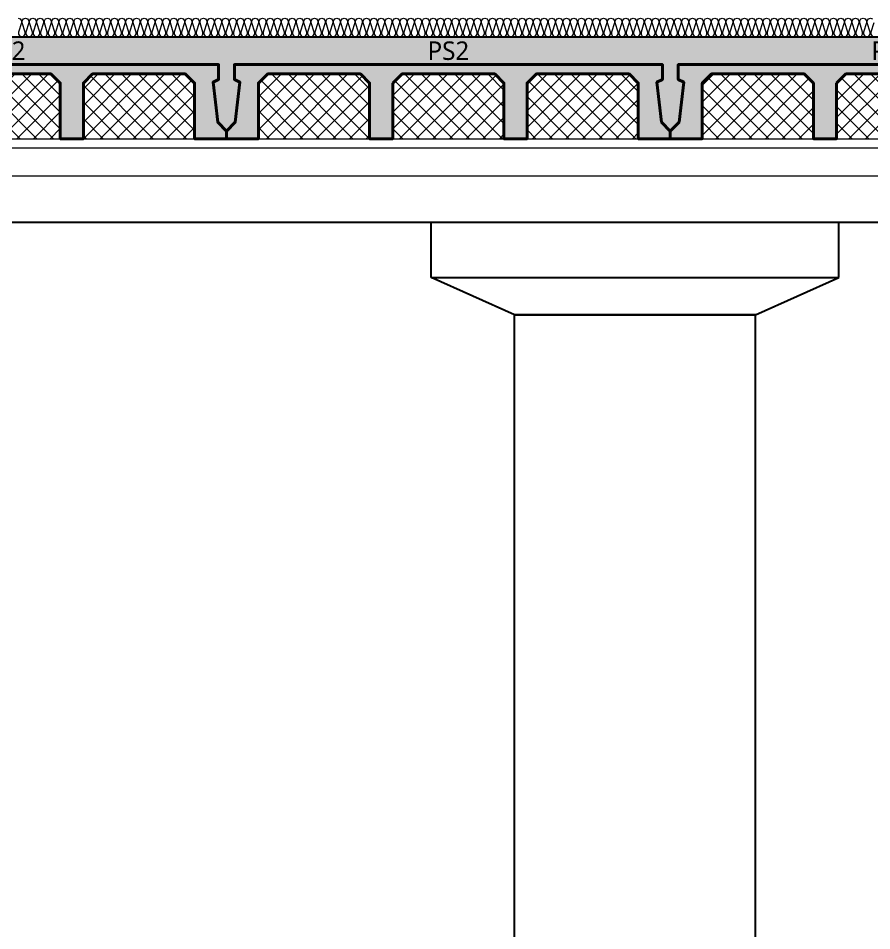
# Model space of a CAD drawing. Header units: millimetres. Extents: x 0 to 420000, y 0 to 297000.
# Drawn here: x 141684 to 146290, y 39375 to 44300 of the extents above; entities that cross this region are included whole.
import ezdxf
from ezdxf.enums import TextEntityAlignment as Align

# ---------------------------------------------------------------- set-up
doc = ezdxf.new("R2010")
doc.units = ezdxf.units.MM
doc.linetypes.add('0731_main_plan$0$form_$0$y-Landschaft$0$_$1$20120914_Verkehrsflächen_Grün$0$20120628_xref - Gammel$1$3_H-GL_F1_U3 - Default$0${ Offset Lines }', pattern=[0])
doc.linetypes.add('CEN', pattern=[62, 60, -1, 0, -1])
for name, color, linetype, lineweight in [('A-AXIS-LINE', 1, 'CEN', 15), ('A-CONC-LIN1', 2, 'Continuous', 40), ('A-CONC-LIN2', 7, 'Continuous', 25), ('A-ELEV-LIN2', 7, 'Continuous', 25), ('A-XXXX-INSL1', 15, 'Continuous', 18), ('A-XXXX-INSL2', 8, 'Continuous', 18)]:
    doc.layers.add(name, color=color, linetype=linetype, lineweight=lineweight)
doc.layers.add('A-CONC-SOLD', color=253, linetype='CEN')
doc.layers.add('A-XXXX-NPLT', color=144, linetype='Continuous', lineweight=15, plot=False)
doc.styles.add('맑은고딕', font='')
doc.styles.get('맑은고딕').set_extended_font_data('Malgun Gothic')

# ---------------------------------------------------------------- blocks, each defined once
blk = doc.blocks.new('axis(211208)')
at = {"layer": 'A-AXIS-LINE', "ltscale": 1000}
blk.add_line((4631788.1, -422118.7), (4955413.1, -422118.7), dxfattribs=at)
blk = doc.blocks.new('PS2')
at = {"layer": 'A-CONC-SOLD'}
h = blk.add_hatch(color=256, dxfattribs=at)
h.dxf.hatch_style = 1
h.paths.add_polyline_path([(1197.5, 0), (-1197.5, 0), (-1197.5, -510), (-1150.5, -460), (-1125, -245), (-1155, -230), (-1155, -150), (1155, -150), (1155, -230), (1125, -245), (1150.5, -460), (1197.5, -510)])
h = blk.add_hatch(color=256, dxfattribs=at)
h.dxf.hatch_style = 1
h.paths.add_polyline_path([(-1150.5, -460), (-1197.5, -510), (-1197.5, -550), (-1025, -550), (-1025, -510), (-1025, -250), (-975, -200), (-475, -200), (-425, -250), (-425, -510), (-425, -550), (-300, -550), (-300, -510), (-300, -250), (-250, -200), (250, -200), (300, -250), (300, -510), (300, -550), (425, -550), (425, -510), (425, -250), (475, -200), (975, -200), (1025, -250), (1025, -510), (1025, -550), (1197.5, -550), (1197.5, -510), (1150.5, -460), (1125, -245), (1155, -230), (1155, -150), (-1155, -150), (-1155, -230), (-1125, -245)])
at = {"layer": 'A-XXXX-INSL2'}
h = blk.add_hatch(dxfattribs=at)
h.set_pattern_fill('ANSI37', color=256, scale=20)
h.set_pattern_definition([(45, (-289951.5, -41968), (-44.90128, 44.90128), []), (135, (-289951.5, -41968), (-44.90128, -44.90128), [])])
h.paths.add_polyline_path([(-975, -200), (-1025, -250), (-1025, -510), (-1025, -550), (-425, -550), (-425, -510), (-425, -250), (-475, -200)])
h.paths.add_polyline_path([(-250, -200), (-300, -250), (-300, -510), (-300, -550), (300, -550), (300, -510), (300, -250), (250, -200)])
h.paths.add_polyline_path([(425, -510), (425, -550), (1025, -550), (1025, -510), (1025, -250), (975, -200), (475, -200), (425, -250)])
at = {"layer": 'A-CONC-LIN1', "color": 2, "linetype": '0731_main_plan$0$form_$0$y-Landschaft$0$_$1$20120914_Verkehrsflächen_Grün$0$20120628_xref - Gammel$1$3_H-GL_F1_U3 - Default$0${ Offset Lines }'}
blk.add_lwpolyline([(-300, -250), (-300, -510), (-300, -510), (-300, -550), (-425, -550), (-425, -510), (-425, -510), (-425, -250), (-475, -200), (-975, -200), (-1025, -250), (-1025, -510), (-1025, -510), (-1025, -550), (-1197.5, -550), (-1197.5, -510), (-1150.5, -460), (-1125, -245), (-1155, -230), (-1155, -150), (1155, -150), (1155, -230), (1125, -245), (1150.5, -460), (1197.5, -510), (1197.5, -550), (1025, -550), (1025, -510), (1025, -510), (1025, -250), (975, -200), (475, -200), (425, -250), (425, -510), (425, -510), (425, -550), (300, -550), (300, -510), (300, -510), (300, -250), (250, -200), (-250, -200)], close=True, dxfattribs=at)
at = {"layer": 'A-CONC-LIN2'}
blk.add_line((-1197.5, 0), (1197.5, 0), dxfattribs=at)
at = {"layer": 'A-XXXX-NPLT'}
for p, q in [((-1025, -550), (-425, -550)), ((-300, -550), (300, -550)), ((425, -550), (1025, -550))]:
    blk.add_line(p, q, dxfattribs=at)
at = {"layer": 'A-XXXX-NPLT', "style": '맑은고딕'}
blk.add_text('PS2', height=100, dxfattribs=at).set_placement((0, -75), align=Align.MIDDLE)
blk = doc.blocks.new('냉동층(220321)')
at = {"layer": 'A-ELEV-LIN2'}
for p, q in [((4683400.3, -402368.7), (4737823.8, -402368.7)), ((4714223.8, -402668.7), (4714223.8, -402368.7)), ((4716423.8, -402668.7), (4716423.8, -402368.7)), ((4714673.8, -402868.7), (4714223.8, -402668.7)), ((4714223.8, -402668.7), (4716423.8, -402668.7)), ((4715973.8, -402868.7), (4716423.8, -402668.7)), ((4714673.8, -411118.7), (4714673.8, -402868.7)), ((4715973.8, -402868.7), (4714673.8, -402868.7)), ((4714673.8, -402868.7), (4715973.8, -402868.7)), ((4715973.8, -411118.7), (4715973.8, -402868.7))]:
    blk.add_line(p, q, dxfattribs=at)
at = {"layer": 'A-XXXX-INSL1'}
blk.add_lwpolyline([(4685273.8, -401968.7), (4725973.8, -401968.7), (4725973.8, -402418.7), (4726673.8, -402418.7), (4726673.8, -401968.7), (4734973.8, -401968.7)], dxfattribs=at)
at = {"layer": 'A-XXXX-INSL2'}
for points in [[(4711993.8, -401268.7), (4712004.8, -401272.7), (4712011.8, -401282.7), (4712011.8, -401293.7), (4711995.8, -401343.7), (4711995.8, -401354.7), (4712002.8, -401364.7), (4712013.8, -401368.7), (4712024.8, -401364.7), (4712031.8, -401354.7), (4712031.8, -401343.7), (4712015.8, -401293.7), (4712015.8, -401282.7), (4712022.8, -401272.7), (4712033.8, -401268.7), (4712044.8, -401272.7), (4712051.8, -401282.7), (4712051.8, -401293.7), (4712035.8, -401343.7), (4712035.8, -401354.7), (4712042.8, -401364.7), (4712053.8, -401368.7), (4712064.8, -401364.7), (4712071.8, -401354.7), (4712071.8, -401343.7), (4712055.8, -401293.7), (4712055.8, -401282.7), (4712062.8, -401272.7), (4712073.8, -401268.7), (4712084.8, -401272.7), (4712091.8, -401282.7), (4712091.8, -401293.7), (4712075.8, -401343.7), (4712075.8, -401354.7), (4712082.8, -401364.7), (4712093.8, -401368.7), (4712104.8, -401364.7), (4712111.8, -401354.7), (4712111.8, -401343.7), (4712095.8, -401293.7), (4712095.8, -401282.7), (4712102.8, -401272.7), (4712113.8, -401268.7), (4712124.8, -401272.7), (4712131.8, -401282.7), (4712131.8, -401293.7), (4712115.8, -401343.7), (4712115.8, -401354.7), (4712122.8, -401364.7), (4712133.8, -401368.7), (4712144.8, -401364.7), (4712151.8, -401354.7), (4712151.8, -401343.7), (4712135.8, -401293.7), (4712135.8, -401282.7), (4712142.8, -401272.7), (4712153.8, -401268.7), (4712164.8, -401272.7), (4712171.8, -401282.7), (4712171.8, -401293.7), (4712155.8, -401343.7), (4712155.8, -401354.7), (4712162.8, -401364.7), (4712173.8, -401368.7), (4712184.8, -401364.7), (4712191.8, -401354.7), (4712191.8, -401343.7), (4712175.8, -401293.7), (4712175.8, -401282.7), (4712182.8, -401272.7), (4712193.8, -401268.7), (4712204.8, -401272.7), (4712211.8, -401282.7), (4712211.8, -401293.7), (4712195.8, -401343.7), (4712195.8, -401354.7), (4712202.8, -401364.7), (4712213.8, -401368.7), (4712224.8, -401364.7), (4712231.8, -401354.7), (4712231.8, -401343.7), (4712215.8, -401293.7), (4712215.8, -401282.7), (4712222.8, -401272.7), (4712233.8, -401268.7), (4712244.8, -401272.7), (4712251.8, -401282.7), (4712251.8, -401293.7), (4712235.8, -401343.7), (4712235.8, -401354.7), (4712242.8, -401364.7), (4712253.8, -401368.7), (4712264.8, -401364.7), (4712271.8, -401354.7), (4712271.8, -401343.7), (4712255.8, -401293.7), (4712255.8, -401282.7), (4712262.8, -401272.7), (4712273.8, -401268.7), (4712284.8, -401272.7), (4712291.8, -401282.7), (4712291.8, -401293.7), (4712275.8, -401343.7), (4712275.8, -401354.7), (4712282.8, -401364.7), (4712293.8, -401368.7), (4712304.8, -401364.7), (4712311.8, -401354.7), (4712311.8, -401343.7), (4712295.8, -401293.7), (4712295.8, -401282.7), (4712302.8, -401272.7), (4712313.8, -401268.7), (4712324.8, -401272.7), (4712331.8, -401282.7), (4712331.8, -401293.7), (4712315.8, -401343.7), (4712315.8, -401354.7), (4712322.8, -401364.7), (4712333.8, -401368.7), (4712344.8, -401364.7), (4712351.8, -401354.7), (4712351.8, -401343.7), (4712335.8, -401293.7), (4712335.8, -401282.7), (4712342.8, -401272.7), (4712353.8, -401268.7), (4712364.8, -401272.7), (4712371.8, -401282.7), (4712371.8, -401293.7), (4712355.8, -401343.7), (4712355.8, -401354.7), (4712362.8, -401364.7), (4712373.8, -401368.7), (4712384.8, -401364.7), (4712391.8, -401354.7), (4712391.8, -401343.7), (4712375.8, -401293.7), (4712375.8, -401282.7), (4712382.8, -401272.7), (4712393.8, -401268.7), (4712404.8, -401272.7), (4712411.8, -401282.7), (4712411.8, -401293.7), (4712395.8, -401343.7), (4712395.8, -401354.7), (4712402.8, -401364.7), (4712413.8, -401368.7), (4712424.8, -401364.7), (4712431.8, -401354.7), (4712431.8, -401343.7), (4712415.8, -401293.7), (4712415.8, -401282.7), (4712422.8, -401272.7), (4712433.8, -401268.7), (4712444.8, -401272.7), (4712451.8, -401282.7), (4712451.8, -401293.7), (4712435.8, -401343.7), (4712435.8, -401354.7), (4712442.8, -401364.7), (4712453.8, -401368.7), (4712464.8, -401364.7), (4712471.8, -401354.7), (4712471.8, -401343.7), (4712455.8, -401293.7), (4712455.8, -401282.7), (4712462.8, -401272.7), (4712473.8, -401268.7), (4712484.8, -401272.7), (4712491.8, -401282.7), (4712491.8, -401293.7), (4712475.8, -401343.7), (4712475.8, -401354.7), (4712482.8, -401364.7), (4712493.8, -401368.7), (4712504.8, -401364.7), (4712511.8, -401354.7), (4712511.8, -401343.7), (4712495.8, -401293.7), (4712495.8, -401282.7), (4712502.8, -401272.7), (4712513.8, -401268.7), (4712524.8, -401272.7), (4712531.8, -401282.7), (4712531.8, -401293.7), (4712515.8, -401343.7), (4712515.8, -401354.7), (4712522.8, -401364.7), (4712533.8, -401368.7), (4712544.8, -401364.7), (4712551.8, -401354.7), (4712551.8, -401343.7), (4712535.8, -401293.7), (4712535.8, -401282.7), (4712542.8, -401272.7), (4712553.8, -401268.7), (4712564.8, -401272.7), (4712571.8, -401282.7), (4712571.8, -401293.7), (4712555.8, -401343.7), (4712555.8, -401354.7), (4712562.8, -401364.7), (4712573.8, -401368.7), (4712584.8, -401364.7), (4712591.8, -401354.7), (4712591.8, -401343.7), (4712575.8, -401293.7), (4712575.8, -401282.7), (4712582.8, -401272.7), (4712593.8, -401268.7), (4712604.8, -401272.7), (4712611.8, -401282.7), (4712611.8, -401293.7), (4712595.8, -401343.7), (4712595.8, -401354.7), (4712602.8, -401364.7), (4712613.8, -401368.7), (4712624.8, -401364.7), (4712631.8, -401354.7), (4712631.8, -401343.7), (4712615.8, -401293.7), (4712615.8, -401282.7), (4712622.8, -401272.7), (4712633.8, -401268.7), (4712644.8, -401272.7), (4712651.8, -401282.7), (4712651.8, -401293.7), (4712635.8, -401343.7), (4712635.8, -401354.7), (4712642.8, -401364.7), (4712653.8, -401368.7), (4712664.8, -401364.7), (4712671.8, -401354.7), (4712671.8, -401343.7), (4712655.8, -401293.7), (4712655.8, -401282.7), (4712662.8, -401272.7), (4712673.8, -401268.7), (4712684.8, -401272.7), (4712691.8, -401282.7), (4712691.8, -401293.7), (4712675.8, -401343.7), (4712675.8, -401354.7), (4712682.8, -401364.7), (4712693.8, -401368.7), (4712704.8, -401364.7), (4712711.8, -401354.7), (4712711.8, -401343.7), (4712695.8, -401293.7), (4712695.8, -401282.7), (4712702.8, -401272.7), (4712713.8, -401268.7), (4712724.8, -401272.7), (4712731.8, -401282.7), (4712731.8, -401293.7), (4712715.8, -401343.7), (4712715.8, -401354.7), (4712722.8, -401364.7), (4712733.8, -401368.7), (4712744.8, -401364.7), (4712751.8, -401354.7), (4712751.8, -401343.7), (4712735.8, -401293.7), (4712735.8, -401282.7), (4712742.8, -401272.7), (4712753.8, -401268.7), (4712764.8, -401272.7), (4712771.8, -401282.7), (4712771.8, -401293.7), (4712755.8, -401343.7), (4712755.8, -401354.7), (4712762.8, -401364.7), (4712773.8, -401368.7), (4712784.8, -401364.7), (4712791.8, -401354.7), (4712791.8, -401343.7), (4712775.8, -401293.7), (4712775.8, -401282.7), (4712782.8, -401272.7), (4712793.8, -401268.7), (4712804.8, -401272.7), (4712811.8, -401282.7), (4712811.8, -401293.7), (4712795.8, -401343.7), (4712795.8, -401354.7), (4712802.8, -401364.7), (4712813.8, -401368.7), (4712824.8, -401364.7), (4712831.8, -401354.7), (4712831.8, -401343.7), (4712815.8, -401293.7), (4712815.8, -401282.7), (4712822.8, -401272.7), (4712833.8, -401268.7), (4712844.8, -401272.7), (4712851.8, -401282.7), (4712851.8, -401293.7), (4712835.8, -401343.7), (4712835.8, -401354.7), (4712842.8, -401364.7), (4712853.8, -401368.7), (4712864.8, -401364.7), (4712871.8, -401354.7), (4712871.8, -401343.7), (4712855.8, -401293.7), (4712855.8, -401282.7), (4712862.8, -401272.7), (4712873.8, -401268.7), (4712884.8, -401272.7), (4712891.8, -401282.7), (4712891.8, -401293.7), (4712875.8, -401343.7), (4712875.8, -401354.7), (4712882.8, -401364.7), (4712893.8, -401368.7), (4712904.8, -401364.7), (4712911.8, -401354.7), (4712911.8, -401343.7), (4712895.8, -401293.7), (4712895.8, -401282.7), (4712902.8, -401272.7), (4712913.8, -401268.7), (4712924.8, -401272.7), (4712931.8, -401282.7), (4712931.8, -401293.7), (4712915.8, -401343.7), (4712915.8, -401354.7), (4712922.8, -401364.7), (4712933.8, -401368.7), (4712944.8, -401364.7), (4712951.8, -401354.7), (4712951.8, -401343.7), (4712935.8, -401293.7), (4712935.8, -401282.7), (4712942.8, -401272.7), (4712953.8, -401268.7), (4712964.8, -401272.7), (4712971.8, -401282.7), (4712971.8, -401293.7), (4712955.8, -401343.7), (4712955.8, -401354.7), (4712962.8, -401364.7), (4712973.8, -401368.7), (4712984.8, -401364.7), (4712991.8, -401354.7), (4712991.8, -401343.7), (4712975.8, -401293.7), (4712975.8, -401282.7), (4712982.8, -401272.7), (4712993.8, -401268.7), (4713004.8, -401272.7), (4713011.8, -401282.7), (4713011.8, -401293.7), (4712995.8, -401343.7), (4712995.8, -401354.7), (4713002.8, -401364.7), (4713013.8, -401368.7), (4713024.8, -401364.7), (4713031.8, -401354.7), (4713031.8, -401343.7), (4713015.8, -401293.7), (4713015.8, -401282.7), (4713022.8, -401272.7), (4713033.8, -401268.7), (4713044.8, -401272.7), (4713051.8, -401282.7), (4713051.8, -401293.7), (4713035.8, -401343.7), (4713035.8, -401354.7), (4713042.8, -401364.7), (4713053.8, -401368.7), (4713064.8, -401364.7), (4713071.8, -401354.7), (4713071.8, -401343.7), (4713055.8, -401293.7), (4713055.8, -401282.7), (4713062.8, -401272.7), (4713073.8, -401268.7), (4713084.8, -401272.7), (4713091.8, -401282.7), (4713091.8, -401293.7), (4713075.8, -401343.7), (4713075.8, -401354.7), (4713082.8, -401364.7), (4713093.8, -401368.7), (4713104.8, -401364.7), (4713111.8, -401354.7), (4713111.8, -401343.7), (4713095.8, -401293.7), (4713095.8, -401282.7), (4713102.8, -401272.7), (4713113.8, -401268.7), (4713124.8, -401272.7), (4713131.8, -401282.7), (4713131.8, -401293.7), (4713115.8, -401343.7), (4713115.8, -401354.7), (4713122.8, -401364.7), (4713133.8, -401368.7), (4713144.8, -401364.7), (4713151.8, -401354.7), (4713151.8, -401343.7), (4713135.8, -401293.7), (4713135.8, -401282.7), (4713142.8, -401272.7), (4713153.8, -401268.7), (4713164.8, -401272.7), (4713171.8, -401282.7), (4713171.8, -401293.7), (4713155.8, -401343.7), (4713155.8, -401354.7), (4713162.8, -401364.7), (4713173.8, -401368.7), (4713184.8, -401364.7), (4713191.8, -401354.7), (4713191.8, -401343.7), (4713175.8, -401293.7), (4713175.8, -401282.7), (4713182.8, -401272.7), (4713193.8, -401268.7), (4713204.8, -401272.7), (4713211.8, -401282.7), (4713211.8, -401293.7), (4713195.8, -401343.7), (4713195.8, -401354.7), (4713202.8, -401364.7), (4713213.8, -401368.7), (4713224.8, -401364.7), (4713231.8, -401354.7), (4713231.8, -401343.7), (4713215.8, -401293.7), (4713215.8, -401282.7), (4713222.8, -401272.7), (4713233.8, -401268.7), (4713244.8, -401272.7), (4713251.8, -401282.7), (4713251.8, -401293.7), (4713235.8, -401343.7), (4713235.8, -401354.7), (4713242.8, -401364.7), (4713253.8, -401368.7), (4713264.8, -401364.7), (4713271.8, -401354.7), (4713271.8, -401343.7), (4713255.8, -401293.7), (4713255.8, -401282.7), (4713262.8, -401272.7), (4713273.8, -401268.7), (4713284.8, -401272.7), (4713291.8, -401282.7), (4713291.8, -401293.7), (4713275.8, -401343.7), (4713275.8, -401354.7), (4713282.8, -401364.7), (4713293.8, -401368.7), (4713304.8, -401364.7), (4713311.8, -401354.7), (4713311.8, -401343.7), (4713295.8, -401293.7), (4713295.8, -401282.7), (4713302.8, -401272.7), (4713313.8, -401268.7), (4713324.8, -401272.7), (4713331.8, -401282.7), (4713331.8, -401293.7), (4713315.8, -401343.7), (4713315.8, -401354.7), (4713322.8, -401364.7), (4713333.8, -401368.7), (4713344.8, -401364.7), (4713351.8, -401354.7), (4713351.8, -401343.7), (4713335.8, -401293.7), (4713335.8, -401282.7), (4713342.8, -401272.7), (4713353.8, -401268.7), (4713364.8, -401272.7), (4713371.8, -401282.7), (4713371.8, -401293.7), (4713355.8, -401343.7), (4713355.8, -401354.7), (4713362.8, -401364.7), (4713373.8, -401368.7), (4713384.8, -401364.7), (4713391.8, -401354.7), (4713391.8, -401343.7), (4713375.8, -401293.7), (4713375.8, -401282.7), (4713382.8, -401272.7), (4713393.8, -401268.7), (4713404.8, -401272.7), (4713411.8, -401282.7), (4713411.8, -401293.7), (4713395.8, -401343.7), (4713395.8, -401354.7), (4713402.8, -401364.7), (4713413.8, -401368.7), (4713424.8, -401364.7), (4713431.8, -401354.7), (4713431.8, -401343.7), (4713415.8, -401293.7), (4713415.8, -401282.7), (4713422.8, -401272.7), (4713433.8, -401268.7), (4713444.8, -401272.7), (4713451.8, -401282.7), (4713451.8, -401293.7), (4713435.8, -401343.7), (4713435.8, -401354.7), (4713442.8, -401364.7), (4713453.8, -401368.7), (4713464.8, -401364.7), (4713471.8, -401354.7), (4713471.8, -401343.7), (4713455.8, -401293.7), (4713455.8, -401282.7), (4713462.8, -401272.7), (4713473.8, -401268.7), (4713484.8, -401272.7), (4713491.8, -401282.7), (4713491.8, -401293.7), (4713475.8, -401343.7), (4713475.8, -401354.7), (4713482.8, -401364.7), (4713493.8, -401368.7), (4713504.8, -401364.7), (4713511.8, -401354.7), (4713511.8, -401343.7), (4713495.8, -401293.7), (4713495.8, -401282.7), (4713502.8, -401272.7), (4713513.8, -401268.7), (4713524.8, -401272.7), (4713531.8, -401282.7), (4713531.8, -401293.7), (4713515.8, -401343.7), (4713515.8, -401354.7), (4713522.8, -401364.7), (4713533.8, -401368.7), (4713544.8, -401364.7), (4713551.8, -401354.7), (4713551.8, -401343.7), (4713535.8, -401293.7), (4713535.8, -401282.7), (4713542.8, -401272.7), (4713553.8, -401268.7), (4713564.8, -401272.7), (4713571.8, -401282.7), (4713571.8, -401293.7), (4713555.8, -401343.7), (4713555.8, -401354.7), (4713562.8, -401364.7), (4713573.8, -401368.7), (4713584.8, -401364.7), (4713591.8, -401354.7), (4713591.8, -401343.7), (4713575.8, -401293.7), (4713575.8, -401282.7), (4713582.8, -401272.7), (4713593.8, -401268.7), (4713604.8, -401272.7), (4713611.8, -401282.7), (4713611.8, -401293.7), (4713595.8, -401343.7), (4713595.8, -401354.7), (4713602.8, -401364.7), (4713613.8, -401368.7), (4713624.8, -401364.7), (4713631.8, -401354.7), (4713631.8, -401343.7), (4713615.8, -401293.7), (4713615.8, -401282.7), (4713622.8, -401272.7), (4713633.8, -401268.7), (4713644.8, -401272.7), (4713651.8, -401282.7), (4713651.8, -401293.7), (4713635.8, -401343.7), (4713635.8, -401354.7), (4713642.8, -401364.7), (4713653.8, -401368.7), (4713664.8, -401364.7), (4713671.8, -401354.7), (4713671.8, -401343.7), (4713655.8, -401293.7), (4713655.8, -401282.7), (4713662.8, -401272.7), (4713673.8, -401268.7), (4713684.8, -401272.7), (4713691.8, -401282.7), (4713691.8, -401293.7), (4713675.8, -401343.7), (4713675.8, -401354.7), (4713682.8, -401364.7), (4713693.8, -401368.7), (4713704.8, -401364.7), (4713711.8, -401354.7), (4713711.8, -401343.7), (4713695.8, -401293.7), (4713695.8, -401282.7), (4713702.8, -401272.7), (4713713.8, -401268.7), (4713724.8, -401272.7), (4713731.8, -401282.7), (4713731.8, -401293.7), (4713715.8, -401343.7), (4713715.8, -401354.7), (4713722.8, -401364.7), (4713733.8, -401368.7), (4713744.8, -401364.7), (4713751.8, -401354.7), (4713751.8, -401343.7), (4713735.8, -401293.7), (4713735.8, -401282.7), (4713742.8, -401272.7), (4713753.8, -401268.7), (4713764.8, -401272.7), (4713771.8, -401282.7), (4713771.8, -401293.7), (4713755.8, -401343.7), (4713755.8, -401354.7), (4713762.8, -401364.7), (4713773.8, -401368.7), (4713784.8, -401364.7), (4713791.8, -401354.7), (4713791.8, -401343.7), (4713775.8, -401293.7), (4713775.8, -401282.7), (4713782.8, -401272.7), (4713793.8, -401268.7), (4713804.8, -401272.7), (4713811.8, -401282.7), (4713811.8, -401293.7), (4713795.8, -401343.7), (4713795.8, -401354.7), (4713802.8, -401364.7), (4713813.8, -401368.7), (4713824.8, -401364.7), (4713831.8, -401354.7), (4713831.8, -401343.7), (4713815.8, -401293.7), (4713815.8, -401282.7), (4713822.8, -401272.7), (4713833.8, -401268.7), (4713844.8, -401272.7), (4713851.8, -401282.7), (4713851.8, -401293.7), (4713835.8, -401343.7), (4713835.8, -401354.7), (4713842.8, -401364.7), (4713853.8, -401368.7), (4713864.8, -401364.7), (4713871.8, -401354.7), (4713871.8, -401343.7), (4713855.8, -401293.7), (4713855.8, -401282.7), (4713862.8, -401272.7), (4713873.8, -401268.7), (4713884.8, -401272.7), (4713891.8, -401282.7), (4713891.8, -401293.7), (4713875.8, -401343.7), (4713875.8, -401354.7), (4713882.8, -401364.7), (4713893.8, -401368.7), (4713904.8, -401364.7), (4713911.8, -401354.7), (4713911.8, -401343.7), (4713895.8, -401293.7), (4713895.8, -401282.7), (4713902.8, -401272.7), (4713913.8, -401268.7), (4713924.8, -401272.7), (4713931.8, -401282.7), (4713931.8, -401293.7), (4713915.8, -401343.7), (4713915.8, -401354.7), (4713922.8, -401364.7), (4713933.8, -401368.7), (4713944.8, -401364.7), (4713951.8, -401354.7), (4713951.8, -401343.7), (4713935.8, -401293.7), (4713935.8, -401282.7), (4713942.8, -401272.7), (4713953.8, -401268.7), (4713964.8, -401272.7), (4713971.8, -401282.7), (4713971.8, -401293.7), (4713955.8, -401343.7), (4713955.8, -401354.7), (4713962.8, -401364.7), (4713973.8, -401368.7), (4713984.8, -401364.7), (4713991.8, -401354.7), (4713991.8, -401343.7), (4713975.8, -401293.7), (4713975.8, -401282.7), (4713982.8, -401272.7), (4713993.8, -401268.7), (4714004.8, -401272.7), (4714011.8, -401282.7), (4714011.8, -401293.7), (4713995.8, -401343.7), (4713995.8, -401354.7), (4714002.8, -401364.7), (4714013.8, -401368.7), (4714024.8, -401364.7), (4714031.8, -401354.7), (4714031.8, -401343.7), (4714015.8, -401293.7), (4714015.8, -401282.7), (4714022.8, -401272.7), (4714033.8, -401268.7), (4714044.8, -401272.7), (4714051.8, -401282.7), (4714051.8, -401293.7), (4714035.8, -401343.7), (4714035.8, -401354.7), (4714042.8, -401364.7), (4714053.8, -401368.7), (4714064.8, -401364.7), (4714071.8, -401354.7), (4714071.8, -401343.7), (4714055.8, -401293.7), (4714055.8, -401282.7), (4714062.8, -401272.7), (4714073.8, -401268.7), (4714084.8, -401272.7), (4714091.8, -401282.7), (4714091.8, -401293.7), (4714075.8, -401343.7), (4714075.8, -401354.7), (4714082.8, -401364.7), (4714093.8, -401368.7), (4714104.8, -401364.7), (4714111.8, -401354.7), (4714111.8, -401343.7), (4714095.8, -401293.7), (4714095.8, -401282.7), (4714102.8, -401272.7), (4714113.8, -401268.7), (4714124.8, -401272.7), (4714131.8, -401282.7), (4714131.8, -401293.7), (4714115.8, -401343.7), (4714115.8, -401354.7), (4714122.8, -401364.7), (4714133.8, -401368.7), (4714144.8, -401364.7), (4714151.8, -401354.7), (4714151.8, -401343.7), (4714135.8, -401293.7), (4714135.8, -401282.7), (4714142.8, -401272.7), (4714153.8, -401268.7), (4714164.8, -401272.7), (4714171.8, -401282.7), (4714171.8, -401293.7), (4714155.8, -401343.7), (4714155.8, -401354.7), (4714162.8, -401364.7), (4714173.8, -401368.7), (4714184.8, -401364.7), (4714191.8, -401354.7), (4714191.8, -401343.7), (4714175.8, -401293.7), (4714175.8, -401282.7), (4714182.8, -401272.7), (4714193.8, -401268.7), (4714204.8, -401272.7), (4714211.8, -401282.7), (4714211.8, -401293.7), (4714195.8, -401343.7), (4714195.8, -401354.7), (4714202.8, -401364.7), (4714213.8, -401368.7), (4714224.8, -401364.7), (4714231.8, -401354.7), (4714231.8, -401343.7), (4714215.8, -401293.7), (4714215.8, -401282.7), (4714222.8, -401272.7), (4714233.8, -401268.7), (4714244.8, -401272.7), (4714251.8, -401282.7), (4714251.8, -401293.7), (4714235.8, -401343.7), (4714235.8, -401354.7), (4714242.8, -401364.7), (4714253.8, -401368.7), (4714264.8, -401364.7), (4714271.8, -401354.7), (4714271.8, -401343.7), (4714255.8, -401293.7), (4714255.8, -401282.7), (4714262.8, -401272.7), (4714273.8, -401268.7), (4714284.8, -401272.7), (4714291.8, -401282.7), (4714291.8, -401293.7), (4714275.8, -401343.7), (4714275.8, -401354.7), (4714282.8, -401364.7), (4714293.8, -401368.7), (4714304.8, -401364.7), (4714311.8, -401354.7), (4714311.8, -401343.7), (4714295.8, -401293.7), (4714295.8, -401282.7), (4714302.8, -401272.7), (4714313.8, -401268.7), (4714324.8, -401272.7), (4714331.8, -401282.7), (4714331.8, -401293.7), (4714315.8, -401343.7), (4714315.8, -401354.7), (4714322.8, -401364.7), (4714333.8, -401368.7), (4714344.8, -401364.7), (4714351.8, -401354.7), (4714351.8, -401343.7), (4714335.8, -401293.7), (4714335.8, -401282.7), (4714342.8, -401272.7), (4714353.8, -401268.7), (4714364.8, -401272.7), (4714371.8, -401282.7), (4714371.8, -401293.7), (4714355.8, -401343.7), (4714355.8, -401354.7), (4714362.8, -401364.7), (4714373.8, -401368.7), (4714384.8, -401364.7), (4714391.8, -401354.7), (4714391.8, -401343.7), (4714375.8, -401293.7), (4714375.8, -401282.7), (4714382.8, -401272.7), (4714393.8, -401268.7), (4714404.8, -401272.7), (4714411.8, -401282.7), (4714411.8, -401293.7), (4714395.8, -401343.7), (4714395.8, -401354.7), (4714402.8, -401364.7), (4714413.8, -401368.7), (4714424.8, -401364.7), (4714431.8, -401354.7), (4714431.8, -401343.7), (4714415.8, -401293.7), (4714415.8, -401282.7), (4714422.8, -401272.7), (4714433.8, -401268.7), (4714444.8, -401272.7), (4714451.8, -401282.7), (4714451.8, -401293.7), (4714435.8, -401343.7), (4714435.8, -401354.7), (4714442.8, -401364.7), (4714453.8, -401368.7), (4714464.8, -401364.7), (4714471.8, -401354.7), (4714471.8, -401343.7), (4714455.8, -401293.7), (4714455.8, -401282.7), (4714462.8, -401272.7), (4714473.8, -401268.7), (4714484.8, -401272.7), (4714491.8, -401282.7), (4714491.8, -401293.7), (4714475.8, -401343.7), (4714475.8, -401354.7), (4714482.8, -401364.7), (4714493.8, -401368.7), (4714504.8, -401364.7), (4714511.8, -401354.7), (4714511.8, -401343.7), (4714495.8, -401293.7), (4714495.8, -401282.7), (4714502.8, -401272.7), (4714513.8, -401268.7), (4714524.8, -401272.7), (4714531.8, -401282.7), (4714531.8, -401293.7), (4714515.8, -401343.7), (4714515.8, -401354.7), (4714522.8, -401364.7), (4714533.8, -401368.7), (4714544.8, -401364.7), (4714551.8, -401354.7), (4714551.8, -401343.7), (4714535.8, -401293.7), (4714535.8, -401282.7), (4714542.8, -401272.7), (4714553.8, -401268.7), (4714564.8, -401272.7), (4714571.8, -401282.7), (4714571.8, -401293.7), (4714555.8, -401343.7), (4714555.8, -401354.7), (4714562.8, -401364.7), (4714573.8, -401368.7), (4714584.8, -401364.7), (4714591.8, -401354.7), (4714591.8, -401343.7), (4714575.8, -401293.7), (4714575.8, -401282.7), (4714582.8, -401272.7), (4714593.8, -401268.7), (4714604.8, -401272.7), (4714611.8, -401282.7), (4714611.8, -401293.7), (4714595.8, -401343.7), (4714595.8, -401354.7), (4714602.8, -401364.7), (4714613.8, -401368.7), (4714624.8, -401364.7), (4714631.8, -401354.7), (4714631.8, -401343.7), (4714615.8, -401293.7), (4714615.8, -401282.7), (4714622.8, -401272.7), (4714633.8, -401268.7), (4714644.8, -401272.7), (4714651.8, -401282.7), (4714651.8, -401293.7), (4714635.8, -401343.7), (4714635.8, -401354.7), (4714642.8, -401364.7), (4714653.8, -401368.7), (4714664.8, -401364.7), (4714671.8, -401354.7), (4714671.8, -401343.7), (4714655.8, -401293.7), (4714655.8, -401282.7), (4714662.8, -401272.7), (4714673.8, -401268.7), (4714684.8, -401272.7), (4714691.8, -401282.7), (4714691.8, -401293.7), (4714675.8, -401343.7), (4714675.8, -401354.7), (4714682.8, -401364.7), (4714693.8, -401368.7), (4714704.8, -401364.7), (4714711.8, -401354.7), (4714711.8, -401343.7), (4714695.8, -401293.7), (4714695.8, -401282.7), (4714702.8, -401272.7), (4714713.8, -401268.7), (4714724.8, -401272.7), (4714731.8, -401282.7), (4714731.8, -401293.7), (4714715.8, -401343.7), (4714715.8, -401354.7), (4714722.8, -401364.7), (4714733.8, -401368.7), (4714744.8, -401364.7), (4714751.8, -401354.7), (4714751.8, -401343.7), (4714735.8, -401293.7), (4714735.8, -401282.7), (4714742.8, -401272.7), (4714753.8, -401268.7), (4714764.8, -401272.7), (4714771.8, -401282.7), (4714771.8, -401293.7), (4714755.8, -401343.7), (4714755.8, -401354.7), (4714762.8, -401364.7), (4714773.8, -401368.7), (4714784.8, -401364.7), (4714791.8, -401354.7), (4714791.8, -401343.7), (4714775.8, -401293.7), (4714775.8, -401282.7), (4714782.8, -401272.7), (4714793.8, -401268.7), (4714804.8, -401272.7), (4714811.8, -401282.7), (4714811.8, -401293.7), (4714795.8, -401343.7), (4714795.8, -401354.7), (4714802.8, -401364.7), (4714813.8, -401368.7), (4714824.8, -401364.7), (4714831.8, -401354.7), (4714831.8, -401343.7), (4714815.8, -401293.7), (4714815.8, -401282.7), (4714822.8, -401272.7), (4714833.8, -401268.7), (4714844.8, -401272.7), (4714851.8, -401282.7), (4714851.8, -401293.7), (4714835.8, -401343.7), (4714835.8, -401354.7), (4714842.8, -401364.7), (4714853.8, -401368.7), (4714864.8, -401364.7), (4714871.8, -401354.7), (4714871.8, -401343.7), (4714855.8, -401293.7), (4714855.8, -401282.7), (4714862.8, -401272.7), (4714873.8, -401268.7), (4714884.8, -401272.7), (4714891.8, -401282.7), (4714891.8, -401293.7), (4714875.8, -401343.7), (4714875.8, -401354.7), (4714882.8, -401364.7), (4714893.8, -401368.7), (4714904.8, -401364.7), (4714911.8, -401354.7), (4714911.8, -401343.7), (4714895.8, -401293.7), (4714895.8, -401282.7), (4714902.8, -401272.7), (4714913.8, -401268.7), (4714924.8, -401272.7), (4714931.8, -401282.7), (4714931.8, -401293.7), (4714915.8, -401343.7), (4714915.8, -401354.7), (4714922.8, -401364.7), (4714933.8, -401368.7), (4714944.8, -401364.7), (4714951.8, -401354.7), (4714951.8, -401343.7), (4714935.8, -401293.7), (4714935.8, -401282.7), (4714942.8, -401272.7), (4714953.8, -401268.7), (4714964.8, -401272.7), (4714971.8, -401282.7), (4714971.8, -401293.7), (4714955.8, -401343.7), (4714955.8, -401354.7), (4714962.8, -401364.7), (4714973.8, -401368.7), (4714984.8, -401364.7), (4714991.8, -401354.7), (4714991.8, -401343.7), (4714975.8, -401293.7), (4714975.8, -401282.7), (4714982.8, -401272.7), (4714993.8, -401268.7), (4715004.8, -401272.7), (4715011.8, -401282.7), (4715011.8, -401293.7), (4714995.8, -401343.7), (4714995.8, -401354.7), (4715002.8, -401364.7), (4715013.8, -401368.7), (4715024.8, -401364.7), (4715031.8, -401354.7), (4715031.8, -401343.7), (4715015.8, -401293.7), (4715015.8, -401282.7), (4715022.8, -401272.7), (4715033.8, -401268.7), (4715044.8, -401272.7), (4715051.8, -401282.7), (4715051.8, -401293.7), (4715035.8, -401343.7), (4715035.8, -401354.7), (4715042.8, -401364.7), (4715053.8, -401368.7), (4715064.8, -401364.7), (4715071.8, -401354.7), (4715071.8, -401343.7), (4715055.8, -401293.7), (4715055.8, -401282.7), (4715062.8, -401272.7), (4715073.8, -401268.7), (4715084.8, -401272.7), (4715091.8, -401282.7), (4715091.8, -401293.7), (4715075.8, -401343.7), (4715075.8, -401354.7), (4715082.8, -401364.7), (4715093.8, -401368.7), (4715104.8, -401364.7), (4715111.8, -401354.7), (4715111.8, -401343.7), (4715095.8, -401293.7), (4715095.8, -401282.7), (4715102.8, -401272.7), (4715113.8, -401268.7), (4715124.8, -401272.7), (4715131.8, -401282.7), (4715131.8, -401293.7), (4715115.8, -401343.7), (4715115.8, -401354.7), (4715122.8, -401364.7), (4715133.8, -401368.7), (4715144.8, -401364.7), (4715151.8, -401354.7), (4715151.8, -401343.7), (4715135.8, -401293.7), (4715135.8, -401282.7), (4715142.8, -401272.7), (4715153.8, -401268.7), (4715164.8, -401272.7), (4715171.8, -401282.7), (4715171.8, -401293.7), (4715155.8, -401343.7), (4715155.8, -401354.7), (4715162.8, -401364.7), (4715173.8, -401368.7), (4715184.8, -401364.7), (4715191.8, -401354.7), (4715191.8, -401343.7), (4715175.8, -401293.7), (4715175.8, -401282.7), (4715182.8, -401272.7), (4715193.8, -401268.7), (4715204.8, -401272.7), (4715211.8, -401282.7), (4715211.8, -401293.7), (4715195.8, -401343.7), (4715195.8, -401354.7), (4715202.8, -401364.7), (4715213.8, -401368.7), (4715224.8, -401364.7), (4715231.8, -401354.7), (4715231.8, -401343.7), (4715215.8, -401293.7), (4715215.8, -401282.7), (4715222.8, -401272.7), (4715233.8, -401268.7), (4715244.8, -401272.7), (4715251.8, -401282.7), (4715251.8, -401293.7), (4715235.8, -401343.7), (4715235.8, -401354.7), (4715242.8, -401364.7), (4715253.8, -401368.7), (4715264.8, -401364.7), (4715271.8, -401354.7), (4715271.8, -401343.7), (4715255.8, -401293.7), (4715255.8, -401282.7), (4715262.8, -401272.7), (4715273.8, -401268.7), (4715284.8, -401272.7), (4715291.8, -401282.7), (4715291.8, -401293.7), (4715275.8, -401343.7), (4715275.8, -401354.7), (4715282.8, -401364.7), (4715293.8, -401368.7), (4715304.8, -401364.7), (4715311.8, -401354.7), (4715311.8, -401343.7), (4715295.8, -401293.7), (4715295.8, -401282.7), (4715302.8, -401272.7), (4715313.8, -401268.7), (4715324.8, -401272.7), (4715331.8, -401282.7), (4715331.8, -401293.7), (4715315.8, -401343.7), (4715315.8, -401354.7), (4715322.8, -401364.7), (4715333.8, -401368.7), (4715344.8, -401364.7), (4715351.8, -401354.7), (4715351.8, -401343.7), (4715335.8, -401293.7), (4715335.8, -401282.7), (4715342.8, -401272.7), (4715353.8, -401268.7), (4715364.8, -401272.7), (4715371.8, -401282.7), (4715371.8, -401293.7), (4715355.8, -401343.7), (4715355.8, -401354.7), (4715362.8, -401364.7), (4715373.8, -401368.7), (4715384.8, -401364.7), (4715391.8, -401354.7), (4715391.8, -401343.7), (4715375.8, -401293.7), (4715375.8, -401282.7), (4715382.8, -401272.7), (4715393.8, -401268.7), (4715404.8, -401272.7), (4715411.8, -401282.7), (4715411.8, -401293.7), (4715395.8, -401343.7), (4715395.8, -401354.7), (4715402.8, -401364.7), (4715413.8, -401368.7), (4715424.8, -401364.7), (4715431.8, -401354.7), (4715431.8, -401343.7), (4715415.8, -401293.7), (4715415.8, -401282.7), (4715422.8, -401272.7), (4715433.8, -401268.7), (4715444.8, -401272.7), (4715451.8, -401282.7), (4715451.8, -401293.7), (4715435.8, -401343.7), (4715435.8, -401354.7), (4715442.8, -401364.7), (4715453.8, -401368.7), (4715464.8, -401364.7), (4715471.8, -401354.7), (4715471.8, -401343.7), (4715455.8, -401293.7), (4715455.8, -401282.7), (4715462.8, -401272.7), (4715473.8, -401268.7), (4715484.8, -401272.7), (4715491.8, -401282.7), (4715491.8, -401293.7), (4715475.8, -401343.7), (4715475.8, -401354.7), (4715482.8, -401364.7), (4715493.8, -401368.7), (4715504.8, -401364.7), (4715511.8, -401354.7), (4715511.8, -401343.7), (4715495.8, -401293.7), (4715495.8, -401282.7), (4715502.8, -401272.7), (4715513.8, -401268.7), (4715524.8, -401272.7), (4715531.8, -401282.7), (4715531.8, -401293.7), (4715515.8, -401343.7), (4715515.8, -401354.7), (4715522.8, -401364.7), (4715533.8, -401368.7), (4715544.8, -401364.7), (4715551.8, -401354.7), (4715551.8, -401343.7), (4715535.8, -401293.7), (4715535.8, -401282.7), (4715542.8, -401272.7), (4715553.8, -401268.7), (4715564.8, -401272.7), (4715571.8, -401282.7), (4715571.8, -401293.7), (4715555.8, -401343.7), (4715555.8, -401354.7), (4715562.8, -401364.7), (4715573.8, -401368.7), (4715584.8, -401364.7), (4715591.8, -401354.7), (4715591.8, -401343.7), (4715575.8, -401293.7), (4715575.8, -401282.7), (4715582.8, -401272.7), (4715593.8, -401268.7), (4715604.8, -401272.7), (4715611.8, -401282.7), (4715611.8, -401293.7), (4715595.8, -401343.7), (4715595.8, -401354.7), (4715602.8, -401364.7), (4715613.8, -401368.7), (4715624.8, -401364.7), (4715631.8, -401354.7), (4715631.8, -401343.7), (4715615.8, -401293.7), (4715615.8, -401282.7), (4715622.8, -401272.7), (4715633.8, -401268.7), (4715644.8, -401272.7), (4715651.8, -401282.7), (4715651.8, -401293.7), (4715635.8, -401343.7), (4715635.8, -401354.7), (4715642.8, -401364.7), (4715653.8, -401368.7), (4715664.8, -401364.7), (4715671.8, -401354.7), (4715671.8, -401343.7), (4715655.8, -401293.7), (4715655.8, -401282.7), (4715662.8, -401272.7), (4715673.8, -401268.7), (4715684.8, -401272.7), (4715691.8, -401282.7), (4715691.8, -401293.7), (4715675.8, -401343.7), (4715675.8, -401354.7), (4715682.8, -401364.7), (4715693.8, -401368.7), (4715704.8, -401364.7), (4715711.8, -401354.7), (4715711.8, -401343.7), (4715695.8, -401293.7), (4715695.8, -401282.7), (4715702.8, -401272.7), (4715713.8, -401268.7), (4715724.8, -401272.7), (4715731.8, -401282.7), (4715731.8, -401293.7), (4715715.8, -401343.7), (4715715.8, -401354.7), (4715722.8, -401364.7), (4715733.8, -401368.7), (4715744.8, -401364.7), (4715751.8, -401354.7), (4715751.8, -401343.7), (4715735.8, -401293.7), (4715735.8, -401282.7), (4715742.8, -401272.7), (4715753.8, -401268.7), (4715764.8, -401272.7), (4715771.8, -401282.7), (4715771.8, -401293.7), (4715755.8, -401343.7), (4715755.8, -401354.7), (4715762.8, -401364.7), (4715773.8, -401368.7), (4715784.8, -401364.7), (4715791.8, -401354.7), (4715791.8, -401343.7), (4715775.8, -401293.7), (4715775.8, -401282.7), (4715782.8, -401272.7), (4715793.8, -401268.7), (4715804.8, -401272.7), (4715811.8, -401282.7), (4715811.8, -401293.7), (4715795.8, -401343.7), (4715795.8, -401354.7), (4715802.8, -401364.7), (4715813.8, -401368.7), (4715824.8, -401364.7), (4715831.8, -401354.7), (4715831.8, -401343.7), (4715815.8, -401293.7), (4715815.8, -401282.7), (4715822.8, -401272.7), (4715833.8, -401268.7), (4715844.8, -401272.7), (4715851.8, -401282.7), (4715851.8, -401293.7), (4715835.8, -401343.7), (4715835.8, -401354.7), (4715842.8, -401364.7), (4715853.8, -401368.7), (4715864.8, -401364.7), (4715871.8, -401354.7), (4715871.8, -401343.7), (4715855.8, -401293.7), (4715855.8, -401282.7), (4715862.8, -401272.7), (4715873.8, -401268.7), (4715884.8, -401272.7), (4715891.8, -401282.7), (4715891.8, -401293.7), (4715875.8, -401343.7), (4715875.8, -401354.7), (4715882.8, -401364.7), (4715893.8, -401368.7), (4715904.8, -401364.7), (4715911.8, -401354.7), (4715911.8, -401343.7), (4715895.8, -401293.7), (4715895.8, -401282.7), (4715902.8, -401272.7), (4715913.8, -401268.7), (4715924.8, -401272.7), (4715931.8, -401282.7), (4715931.8, -401293.7), (4715915.8, -401343.7), (4715915.8, -401354.7), (4715922.8, -401364.7), (4715933.8, -401368.7), (4715944.8, -401364.7), (4715951.8, -401354.7), (4715951.8, -401343.7), (4715935.8, -401293.7), (4715935.8, -401282.7), (4715942.8, -401272.7), (4715953.8, -401268.7), (4715964.8, -401272.7), (4715971.8, -401282.7), (4715971.8, -401293.7), (4715955.8, -401343.7), (4715955.8, -401354.7), (4715962.8, -401364.7), (4715973.8, -401368.7), (4715984.8, -401364.7), (4715991.8, -401354.7), (4715991.8, -401343.7), (4715975.8, -401293.7), (4715975.8, -401282.7), (4715982.8, -401272.7), (4715993.8, -401268.7), (4716004.8, -401272.7), (4716011.8, -401282.7), (4716011.8, -401293.7), (4715995.8, -401343.7), (4715995.8, -401354.7), (4716002.8, -401364.7), (4716013.8, -401368.7), (4716024.8, -401364.7), (4716031.8, -401354.7), (4716031.8, -401343.7), (4716015.8, -401293.7), (4716015.8, -401282.7), (4716022.8, -401272.7), (4716033.8, -401268.7), (4716044.8, -401272.7), (4716051.8, -401282.7), (4716051.8, -401293.7), (4716035.8, -401343.7), (4716035.8, -401354.7), (4716042.8, -401364.7), (4716053.8, -401368.7), (4716064.8, -401364.7), (4716071.8, -401354.7), (4716071.8, -401343.7), (4716055.8, -401293.7), (4716055.8, -401282.7), (4716062.8, -401272.7), (4716073.8, -401268.7), (4716084.8, -401272.7), (4716091.8, -401282.7), (4716091.8, -401293.7), (4716075.8, -401343.7), (4716075.8, -401354.7), (4716082.8, -401364.7), (4716093.8, -401368.7), (4716104.8, -401364.7), (4716111.8, -401354.7), (4716111.8, -401343.7), (4716095.8, -401293.7), (4716095.8, -401282.7), (4716102.8, -401272.7), (4716113.8, -401268.7), (4716124.8, -401272.7), (4716131.8, -401282.7), (4716131.8, -401293.7), (4716115.8, -401343.7), (4716115.8, -401354.7), (4716122.8, -401364.7), (4716133.8, -401368.7), (4716144.8, -401364.7), (4716151.8, -401354.7), (4716151.8, -401343.7), (4716135.8, -401293.7), (4716135.8, -401282.7), (4716142.8, -401272.7), (4716153.8, -401268.7), (4716164.8, -401272.7), (4716171.8, -401282.7), (4716171.8, -401293.7), (4716155.8, -401343.7), (4716155.8, -401354.7), (4716162.8, -401364.7), (4716173.8, -401368.7), (4716184.8, -401364.7), (4716191.8, -401354.7), (4716191.8, -401343.7), (4716175.8, -401293.7), (4716175.8, -401282.7), (4716182.8, -401272.7), (4716193.8, -401268.7), (4716204.8, -401272.7), (4716211.8, -401282.7), (4716211.8, -401293.7), (4716195.8, -401343.7), (4716195.8, -401354.7), (4716202.8, -401364.7), (4716213.8, -401368.7), (4716224.8, -401364.7), (4716231.8, -401354.7), (4716231.8, -401343.7), (4716215.8, -401293.7), (4716215.8, -401282.7), (4716222.8, -401272.7), (4716233.8, -401268.7), (4716244.8, -401272.7), (4716251.8, -401282.7), (4716251.8, -401293.7), (4716235.8, -401343.7), (4716235.8, -401354.7), (4716242.8, -401364.7), (4716253.8, -401368.7), (4716264.8, -401364.7), (4716271.8, -401354.7), (4716271.8, -401343.7), (4716255.8, -401293.7), (4716255.8, -401282.7), (4716262.8, -401272.7), (4716273.8, -401268.7), (4716284.8, -401272.7), (4716291.8, -401282.7), (4716291.8, -401293.7), (4716275.8, -401343.7), (4716275.8, -401354.7), (4716282.8, -401364.7), (4716293.8, -401368.7), (4716304.8, -401364.7), (4716311.8, -401354.7), (4716311.8, -401343.7), (4716295.8, -401293.7), (4716295.8, -401282.7), (4716302.8, -401272.7), (4716313.8, -401268.7), (4716324.8, -401272.7), (4716331.8, -401282.7), (4716331.8, -401293.7), (4716315.8, -401343.7), (4716315.8, -401354.7), (4716322.8, -401364.7), (4716333.8, -401368.7), (4716344.8, -401364.7), (4716351.8, -401354.7), (4716351.8, -401343.7), (4716335.8, -401293.7), (4716335.8, -401282.7), (4716342.8, -401272.7), (4716353.8, -401268.7), (4716364.8, -401272.7), (4716371.8, -401282.7), (4716371.8, -401293.7), (4716355.8, -401343.7), (4716355.8, -401354.7), (4716362.8, -401364.7), (4716373.8, -401368.7), (4716384.8, -401364.7), (4716391.8, -401354.7), (4716391.8, -401343.7), (4716375.8, -401293.7), (4716375.8, -401282.7), (4716382.8, -401272.7), (4716393.8, -401268.7), (4716404.8, -401272.7), (4716411.8, -401282.7), (4716411.8, -401293.7), (4716395.8, -401343.7), (4716395.8, -401354.7), (4716402.8, -401364.7), (4716413.8, -401368.7), (4716424.8, -401364.7), (4716431.8, -401354.7), (4716431.8, -401343.7), (4716415.8, -401293.7), (4716415.8, -401282.7), (4716422.8, -401272.7), (4716433.8, -401268.7), (4716444.8, -401272.7), (4716451.8, -401282.7), (4716451.8, -401293.7), (4716435.8, -401343.7), (4716435.8, -401354.7), (4716442.8, -401364.7), (4716453.8, -401368.7), (4716464.8, -401364.7), (4716471.8, -401354.7), (4716471.8, -401343.7), (4716455.8, -401293.7), (4716455.8, -401282.7), (4716462.8, -401272.7), (4716473.8, -401268.7), (4716484.8, -401272.7), (4716491.8, -401282.7), (4716491.8, -401293.7), (4716475.8, -401343.7), (4716475.8, -401354.7), (4716482.8, -401364.7), (4716493.8, -401368.7), (4716504.8, -401364.7), (4716511.8, -401354.7), (4716511.8, -401343.7), (4716495.8, -401293.7), (4716495.8, -401282.7), (4716502.8, -401272.7), (4716513.8, -401268.7), (4716524.8, -401272.7), (4716531.8, -401282.7), (4716531.8, -401293.7), (4716515.8, -401343.7), (4716515.8, -401354.7), (4716522.8, -401364.7), (4716533.8, -401368.7), (4716544.8, -401364.7), (4716551.8, -401354.7), (4716551.8, -401343.7), (4716535.8, -401293.7), (4716535.8, -401282.7), (4716542.8, -401272.7), (4716553.8, -401268.7), (4716564.8, -401272.7), (4716571.8, -401282.7), (4716571.8, -401293.7), (4716555.8, -401343.7), (4716555.8, -401354.7), (4716562.8, -401364.7), (4716573.8, -401368.7), (4716584.8, -401364.7), (4716591.8, -401354.7), (4716591.8, -401343.7), (4716575.8, -401293.7), (4716575.8, -401282.7), (4716582.8, -401272.7), (4716593.8, -401268.7), (4716604.8, -401272.7)], [(4716611.8, -401293.7), (4716595.8, -401343.7), (4716595.8, -401354.7), (4716602.8, -401364.7)]]:
    blk.add_lwpolyline(points, dxfattribs=at)
for p in [(4711921.3, -401368.7), (4714316.3, -401368.7), (4716711.3, -401368.7)]:
    blk.add_blockref('PS2', p)

msp = doc.modelspace()

# ---------------------------------------------------------------- block references
msp.add_blockref('냉동층(220321)', (-4570311.3, 445568.7))
at = {"layer": 'A-AXIS-LINE'}
msp.add_blockref('axis(211208)', (-4581588.1, 465568.7), dxfattribs=at)

doc.saveas('drawing.dxf')
